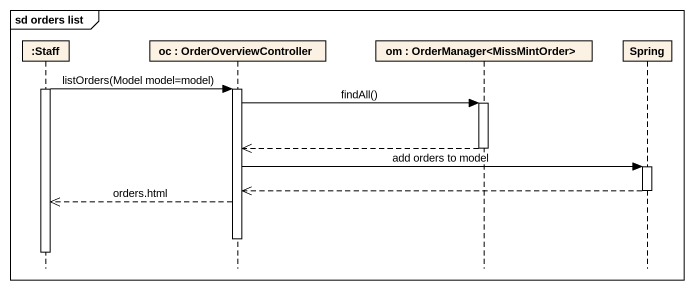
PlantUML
@startuml
mainframe sd orders list
hide footbox
participant ":Staff" as Staff
participant "oc : OrderOverviewController" as oc
participant "om : OrderManager<MissMintOrder>" as om
participant Spring

activate Staff
Staff -> oc : listOrders(Model model=model)
activate oc
oc -> om : findAll()
activate om
om -->> oc
deactivate om
oc -> Spring : add orders to model
activate Spring
Spring -->> oc
deactivate Spring
oc -->> Staff : orders.html
deactivate oc
deactivate Staff
@enduml
